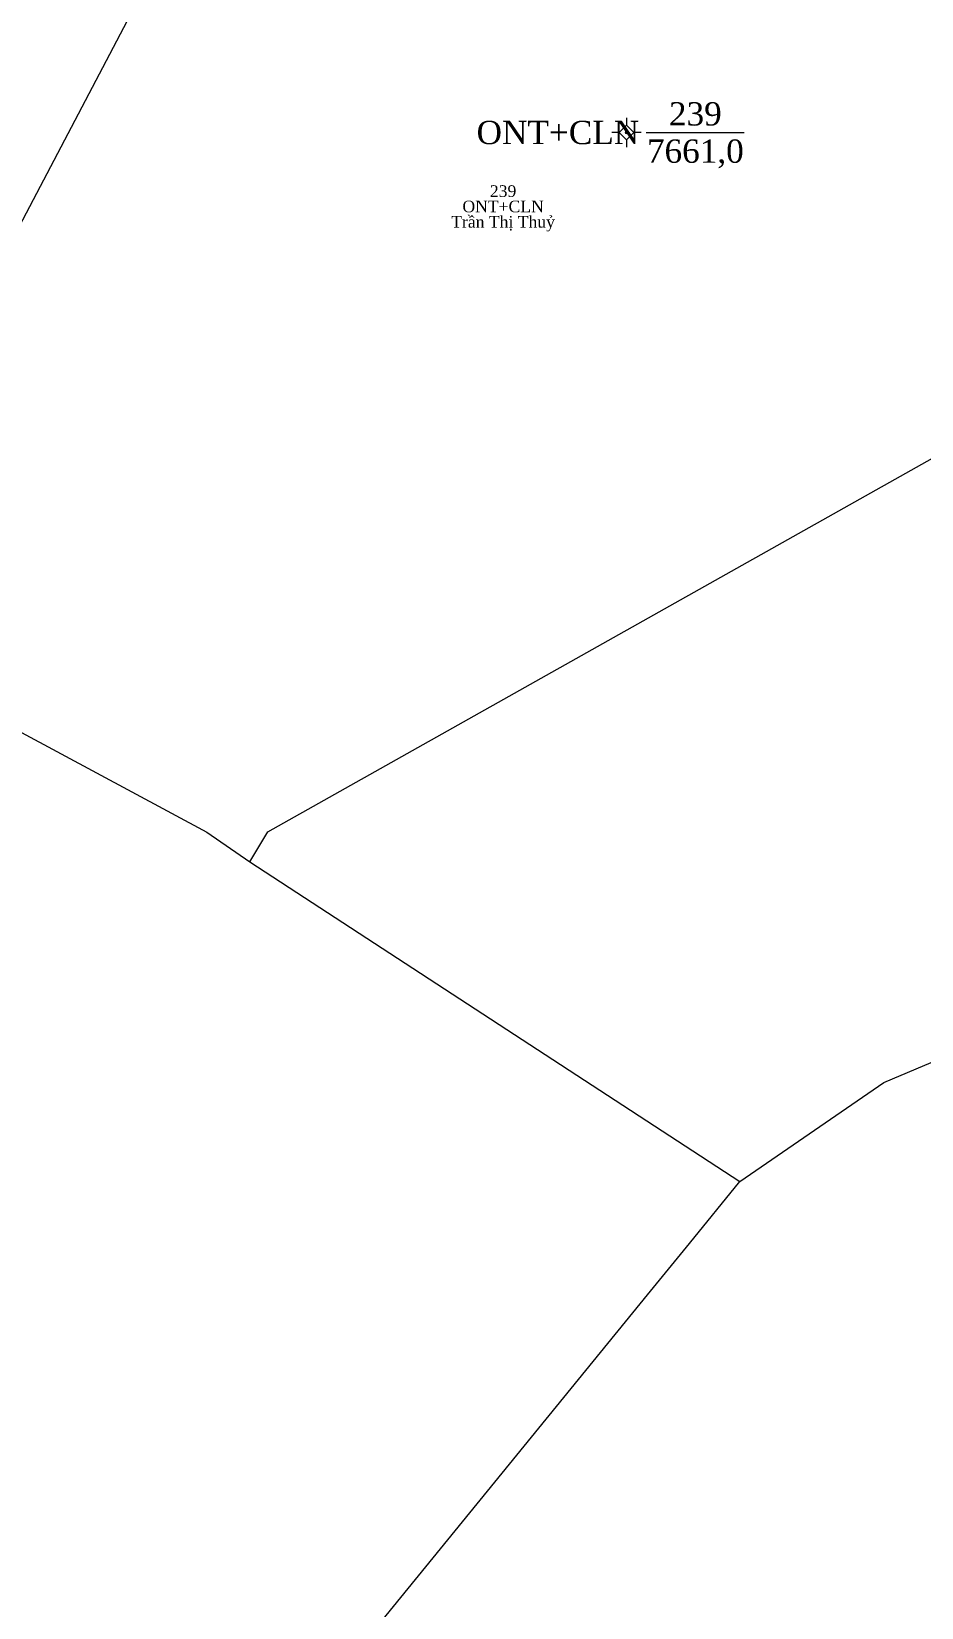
# Model space of a CAD drawing. Header units: metres. Extents: x 543340 to 549474, y 1840490 to 1845220.
# Drawn here: x 548492.5 to 548568.8, y 1841948.3 to 1842083.5 of the extents above; entities that cross this region are included whole.
import ezdxf
from ezdxf.enums import TextEntityAlignment as Align

# ---------------------------------------------------------------- set-up
doc = ezdxf.new("R2010")
doc.units = ezdxf.units.M
doc.header["$MEASUREMENT"] = 0
for name, color, linetype, lineweight in [('Level 10', 7, 'Continuous', 0), ('Level 11', 7, 'Continuous', 0), ('Level 13', 7, 'Continuous', 0), ('Level 15', 7, 'Continuous', 0), ('Level 2', 7, 'Continuous', 0), ('Level 4', 7, 'Continuous', 0)]:
    doc.layers.add(name, color=color, linetype=linetype, lineweight=lineweight)
doc.styles.add('Style-Times New Roman', font='times.ttf')

# ---------------------------------------------------------------- blocks, each defined once
blk = doc.blocks.new('CENTRD')
at = {"layer": 'Level 11', "linetype": 'Continuous', "lineweight": 0}
h = blk.add_hatch(color=1, dxfattribs=at)
edge = h.paths.add_edge_path()
edge.add_arc((0, 0), 1.5, 0, 360)
at = {"layer": 'Level 11', "color": 1, "linetype": 'Continuous', "lineweight": 0}
for p, q in [((-6.25, 0), (-12.5, 0)), ((0, 6.25), (-6.25, 0)), ((-6.25, 0), (0, -6.25)), ((0, 12.5), (0, 6.25)), ((6.25, 0), (0, 6.25)), ((0, -6.25), (6.25, 0)), ((12.5, 0), (6.25, 0)), ((0, -6.25), (0, -12.5))]:
    blk.add_line(p, q, dxfattribs=at)
blk = doc.blocks.new('N_THUA_188')
at = {"layer": 'Level 13', "color": 1, "linetype": 'Continuous', "lineweight": 0}
blk.add_line((1.7, 0), (10.11, 0), dxfattribs=at)
at = {"layer": 'Level 13', "color": 5, "linetype": 'Continuous', "lineweight": 0, "style": 'Style-Times New Roman'}
blk.add_text('239', height=2, dxfattribs=at).set_placement((5.91, 1.6), align=Align.MIDDLE_CENTER)
at = {"layer": 'Level 2', "color": 3, "linetype": 'Continuous', "lineweight": 0, "style": 'Style-Times New Roman'}
blk.add_text('ONT+CLN', height=2, dxfattribs=at).set_placement((1.1, 0), align=Align.MIDDLE_RIGHT)
at = {"layer": 'Level 4', "color": 1, "linetype": 'Continuous', "lineweight": 0, "style": 'Style-Times New Roman'}
blk.add_text('7661,0', height=2, dxfattribs=at).set_placement((5.91, -1.6), align=Align.MIDDLE_CENTER)

msp = doc.modelspace()

# ---------------------------------------------------------------- linework, layer by layer
at = {"layer": 'Level 10', "color": 7, "lineweight": 0}
msp.add_line((548511.23, 1842012.26), (548553.26, 1841984.86), dxfattribs=at)
at = {"layer": 'Level 10', "color": 7, "lineweight": 0, "flags": 128}
for points in [[(548472.66, 1842031.02), (548521.31, 1842123.61), (548525.4, 1842131.39), (548528.29, 1842136.88), (548528.56, 1842137.4)], [(548511.23, 1842012.26), (548512.78, 1842014.85), (548601.54, 1842064.73)], [(548472.66, 1842031.02), (548491.65, 1842023.35), (548507.54, 1842014.81), (548511.23, 1842012.26)], [(548553.26, 1841984.86), (548565.62, 1841993.33), (548574.48, 1841997.08), (548602.34, 1842007.11), (548620.73, 1842012.85), (548633.45, 1842017.29), (548641.47, 1842021.43), (548648.09, 1842025.83)], [(548493.97, 1841912.09), (548545.36, 1841975.14), (548548.96, 1841979.52), (548553.26, 1841984.86)]]:
    msp.add_lwpolyline(points, dxfattribs=at)

# ---------------------------------------------------------------- block references
at = {"layer": 'Level 11', "color": 1, "linetype": 'Continuous', "lineweight": 0, "xscale": 0.1, "yscale": 0.1, "zscale": 0.1}
msp.add_blockref('CENTRD', (548543.54, 1842074.83), dxfattribs=at)
at = {"layer": 'Level 2', "color": 3, "linetype": 'Continuous', "lineweight": 0}
msp.add_blockref('N_THUA_188', (548543.54, 1842074.83), dxfattribs=at)

# ---------------------------------------------------------------- texts
at = {"layer": 'Level 15', "color": 1, "linetype": 'Continuous', "lineweight": 0, "insert": (548532.96, 1842068.32), "char_height": 1, "attachment_point": 5, "line_spacing_factor": 0.790495, "style": 'Style-Times New Roman'}
msp.add_mtext('239\\PONT+CLN\\PTrần Thị Thuỷ', dxfattribs=at)

doc.saveas('drawing.dxf')
